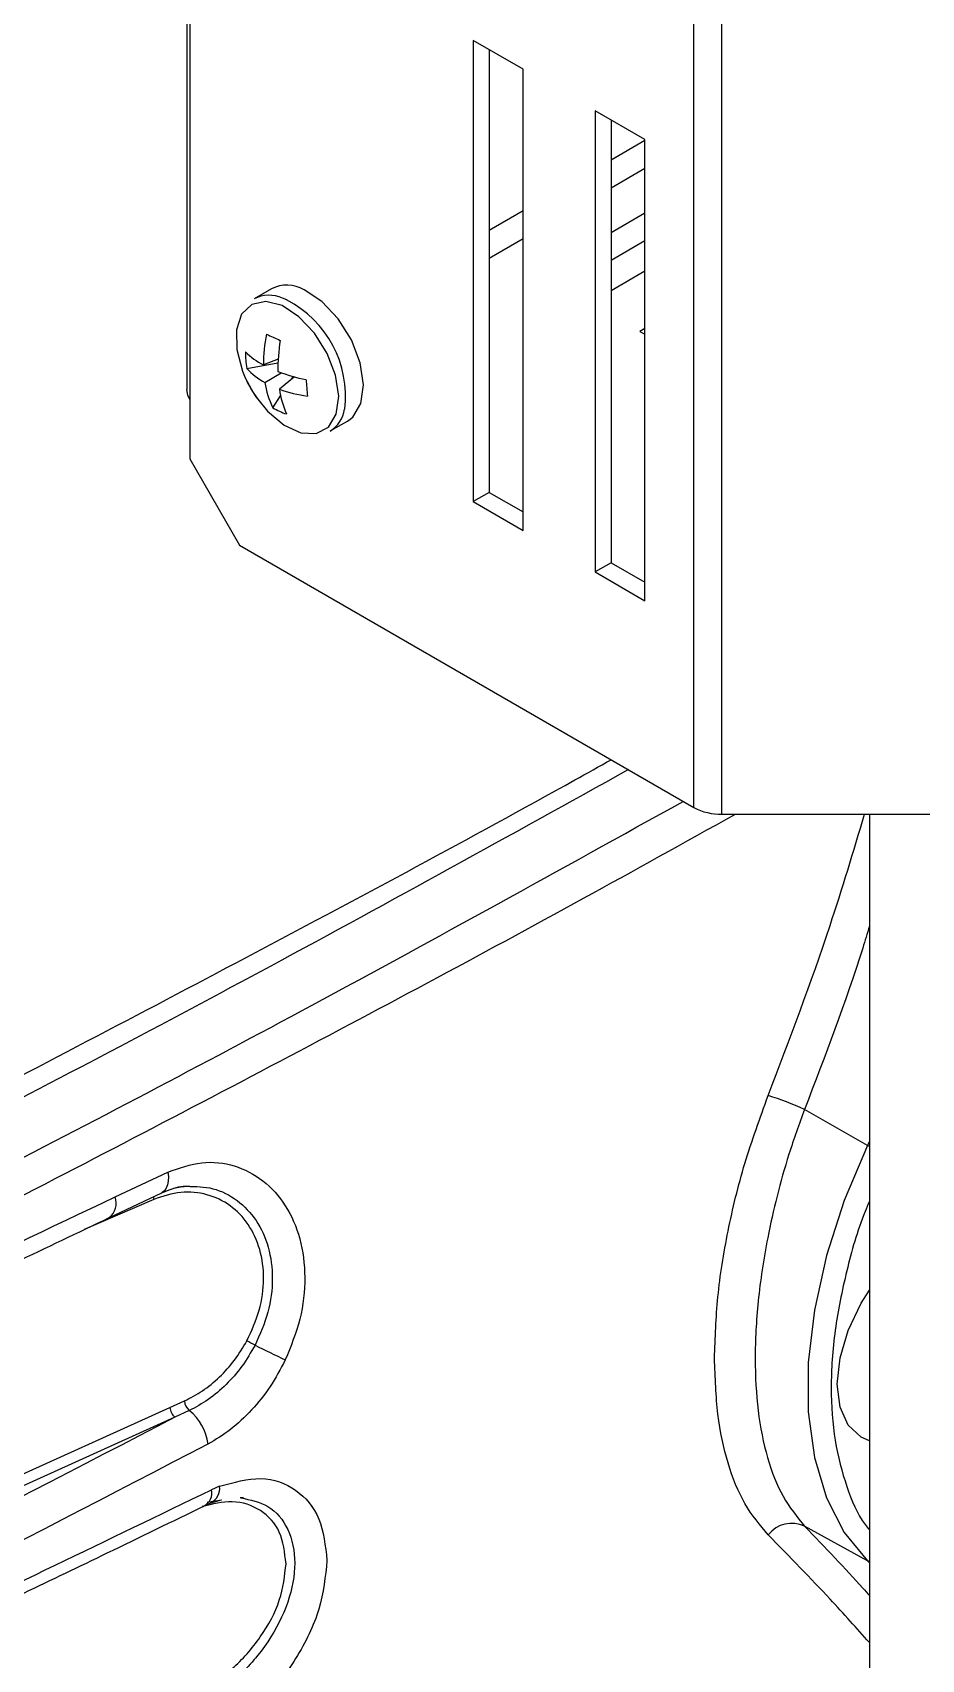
# Model space of a CAD drawing. Extents: x 2 to 136, y 1 to 99.
# Drawn here: x 13.738 to 15.312, y 9.552 to 12.432 of the extents above; entities that cross this region are included whole.
import ezdxf

# ---------------------------------------------------------------- set-up
doc = ezdxf.new("R2010")
doc.units = 0
doc.header["$MEASUREMENT"] = 0
doc.layers.add('OBJECT', color=7, linetype='CONTINUOUS')

msp = doc.modelspace()

# ---------------------------------------------------------------- linework, layer by layer
at = {"layer": 'OBJECT'}
for p, q in [((14.0166, 17.0056), (14.0166, 11.6777)), ((14.0115, 16.9811), (14.0115, 11.8001)), ((14.9094, 11.0602), (14.9094, 16.5923)), ((14.9589, 11.0484), (14.9589, 16.5804)), ((14.5187, 12.4183), (14.5187, 11.6018)), ((14.607, 12.3673), (14.5187, 12.4183)), ((14.5469, 12.402), (14.5469, 11.6181)), ((14.607, 11.5507), (14.607, 12.3673)), ((14.7343, 12.2938), (14.7343, 11.4773)), ((14.8227, 12.2428), (14.7343, 12.2938)), ((14.7626, 12.2775), (14.7626, 11.4936)), ((14.8227, 11.4262), (14.8227, 12.2428)), ((14.8227, 12.241), (14.7626, 12.2063)), ((14.7626, 12.1573), (14.8227, 12.192)), ((14.607, 12.1165), (14.5469, 12.0818)), ((14.8227, 12.1124), (14.7626, 12.0777)), ((14.5469, 12.0328), (14.607, 12.0675)), ((14.8227, 12.0634), (14.7626, 12.0287)), ((14.7626, 11.9756), (14.8227, 12.0103)), ((14.1612, 11.9783), (14.1306, 11.9606)), ((14.1883, 11.959), (14.1809, 11.962)), ((14.8227, 11.9083), (14.8139, 11.9032)), ((14.8139, 11.9032), (14.8227, 11.8981)), ((14.1179, 11.8376), (14.1729, 11.8473)), ((14.1732, 11.8539), (14.147, 11.844)), ((14.1497, 11.8127), (14.1786, 11.83)), ((14.2019, 11.8227), (14.1755, 11.8008)), ((14.1977, 11.8192), (14.2003, 11.8231)), ((14.1637, 11.768), (14.1776, 11.789)), ((14.2656, 11.7268), (14.2962, 11.7445)), ((14.0166, 11.6777), (14.105, 11.5246)), ((14.5469, 11.6181), (14.5187, 11.6018)), ((14.5469, 11.6181), (14.607, 11.5834)), ((14.5187, 11.6018), (14.607, 11.5507)), ((14.105, 11.5246), (14.9094, 11.0602)), ((14.7626, 11.4936), (14.7343, 11.4773)), ((14.7626, 11.4936), (14.8227, 11.4589)), ((14.7343, 11.4773), (14.8227, 11.4262)), ((14.9589, 11.0484), (15.5634, 11.0484)), ((15.2201, 11.0484), (15.2201, 9.425)), ((15.2166, 10.4619), (15.1053, 10.5258)), ((15.2201, 10.4693), (15.2166, 10.4619)), ((15.2201, 10.46), (15.2166, 10.4619)), ((13.8847, 10.3708), (13.978, 10.4148)), ((13.8737, 10.3339), (13.9672, 10.3781)), ((13.9528, 10.3663), (13.8547, 10.3236)), ((13.8547, 10.3236), (13.8296, 10.3129)), ((11.9109, 9.0633), (13.9815, 9.9979)), ((13.9815, 9.9979), (14.0073, 10.0095)), ((13.9904, 9.9806), (11.9199, 9.046)), ((14.0159, 9.9924), (13.9904, 9.9806)), ((14.0694, 9.8586), (14.0553, 9.8523)), ((14.0434, 9.8243), (14.0541, 9.8291)), ((14.0476, 9.8304), (14.0728, 9.8346)), ((14.0541, 9.8291), (14.0728, 9.8346)), ((14.1058, 9.8385), (14.112, 9.8386)), ((15.2166, 9.7266), (15.1053, 9.7877)), ((15.2201, 9.7251), (15.2166, 9.7266)), ((15.2166, 9.7266), (15.2201, 9.7232))]:
    msp.add_line(p, q, dxfattribs=at)
at = {"layer": 'OBJECT', "flags": 128}
for points in [[(14.1801, 11.9487), (14.1512, 11.9562), (14.1265, 11.951), (14.1085, 11.9336), (14.0994, 11.9059), (14.1, 11.871), (14.1103, 11.8326), (14.115, 11.8212)], [(14.2962, 11.7445), (14.3052, 11.7513), (14.3196, 11.7752), (14.3242, 11.8085), (14.3184, 11.8475), (14.3029, 11.888), (14.2793, 11.9256), (14.2503, 11.9563), (14.219, 11.9767)], [(14.137, 11.783), (14.1545, 11.7618), (14.1837, 11.7371), (14.2135, 11.7234), (14.2407, 11.7222), (14.2624, 11.7337), (14.2761, 11.7565), (14.2805, 11.7883), (14.2749, 11.8255), (14.2602, 11.8641), (14.2377, 11.9), (14.21, 11.9292), (14.1801, 11.9487), (14.1801, 11.9487)], [(14.115, 11.8212), (14.1291, 11.7948), (14.137, 11.783)], [(14.0166, 11.7828), (14.0132, 11.79), (14.0115, 11.8001)], [(15.2166, 10.4619), (15.1756, 10.3646), (15.1441, 10.2668), (15.1227, 10.1704), (15.1119, 10.0775), (15.1119, 9.99), (15.1227, 9.9096), (15.1441, 9.8379), (15.1756, 9.7765), (15.2166, 9.7266)], [(13.978, 10.4148), (13.9789, 10.4066), (13.9787, 10.3989), (13.9775, 10.3921), (13.9752, 10.3863), (13.972, 10.3818), (13.9679, 10.3785), (13.9672, 10.3781)], [(15.2201, 9.9389), (15.2057, 9.9452), (15.1826, 9.9666), (15.1681, 9.9987), (15.1631, 10.0393), (15.1681, 10.0856), (15.1826, 10.1345), (15.2057, 10.1826), (15.2201, 10.2055)]]:
    msp.add_lwpolyline(points, dxfattribs=at)
at = {"layer": 'OBJECT'}
for centre, radius, start, end in [((14.1887, 11.9261), 0.059, 59.0778, 117.7077), ((14.1572, 11.9106), 0.0566, 65.2024, 118.0264), ((14.1014, 11.7887), 0.1911, 352.9458, 62.9613), ((14.3972, 11.8452), 0.2502, 167.7424, 180.2677), ((15.4204, 14.6321), 3.0135, 245.1213, 245.6251), ((14.4813, 11.8376), 0.3085, 170.7438, 181.011), ((14.2106, 11.9653), 0.137, 225.9773, 242.3493), ((14.269, 11.8652), 0.1537, 179.3668, 190.3264), ((14.3163, 11.9119), 0.2208, 204.276, 215.7186), ((14.2086, 11.9206), 0.123, 222.4418, 241.3482), ((14.306, 11.8375), 0.1583, 189.0105, 206.0147), ((14.2876, 12.1335), 0.3224, 249.151, 258.3889), ((15.2819, 11.8927), 1.0619, 184.0547, 185.6385), ((14.3474, 11.8256), 0.1737, 188.2006, 203.2735), ((14.2604, 12.0351), 0.2492, 250.0762, 261.869), ((14.2283, 11.877), 0.1267, 239.3692, 251.3771), ((14.2339, 11.7754), 0.058, 302.9932, 349.8882), ((14.9569, 11.1493), 0.101, 241.9599, 271.1435), ((14.8378, 9.9173), 0.6647, 66.2701, 72.2065), ((13.8542, 10.3597), 0.0324, 307.7223, 20.0005), ((13.9698, 10.3694), 0.0172, 173.6529, 190.27), ((13.8461, 9.5917), 0.5904, 61.003, 62.5876), ((20.8095, 23.7835), 15.2185, 243.9754, 244.19972), ((14.0086, 10.0009), 0.0273, 186.2972, 228.2305), ((14.0346, 10.0125), 0.0275, 186.2695, 227.0522), ((13.9607, 9.9226), 0.089, 6.7591, 51.6737), ((14.0295, 9.8468), 0.0264, 299.1315, 11.9274), ((14.0404, 9.855), 0.0293, 297.5373, 7.1433), ((15.0826, 9.7404), 0.0525, 64.3881, 142.4548)]:
    msp.add_arc(centre, radius, start, end, dxfattribs=at)
for points, knots in [([(9.9322, 12.3504), (10.2778, 12.5935), (10.9691, 13.0798), (12.0106, 13.7654), (13.0249, 14.4034), (13.6925, 14.7935), (14.0115, 14.9799)], [0, 0, 0, 0, 0.255394, 0.510845, 0.766264, 1, 1, 1, 1]), ([(14.0115, 14.9571), (13.8433, 14.8595), (13.4756, 14.6462), (12.9103, 14.3038), (12.3102, 13.9297), (11.7059, 13.5406), (11.1034, 13.1403), (10.5153, 12.7385), (10.1315, 12.4669), (9.9433, 12.3336)], [0, 0, 0, 0, 0.123528, 0.270146, 0.415672, 0.565188, 0.715491, 0.860428, 1, 1, 1, 1]), ([(11.8027, 9.642), (11.9951, 9.7327), (12.387, 9.9172), (12.9756, 10.2061), (13.5611, 10.5024), (14.1374, 10.8047), (14.5348, 11.0174), (14.7414, 11.1329), (14.7628, 11.1448)], [0, 0, 0, 0, 0.1891529, 0.3851663, 0.5880463, 0.7814733, 0.977427, 1, 1, 1, 1]), ([(14.7933, 11.1272), (14.5831, 11.0107), (14.0004, 10.6875), (13.0113, 10.1806), (12.2169, 9.8023), (11.82, 9.6133)], [0, 0, 0, 0, 0.2201851, 0.6104297, 1, 1, 1, 1]), ([(11.8425, 9.5209), (12.2479, 9.7136), (13.0594, 10.0993), (14.0735, 10.6182), (14.6721, 10.95), (14.8905, 11.0711)], [0, 0, 0, 0, 0.388118, 0.776745, 1, 1, 1, 1]), ([(11.8731, 9.4688), (12.062, 9.5574), (12.4463, 9.7376), (13.0232, 10.0193), (13.5971, 10.3081), (14.1627, 10.6025), (14.622, 10.8477), (14.8933, 10.9986), (14.9828, 11.0484)], [0, 0, 0, 0, 0.176451, 0.3589388, 0.5474679, 0.7276616, 0.9101702, 1, 1, 1, 1]), ([(15.0409, 10.5502), (15.0789, 10.65), (15.1413, 10.8141), (15.1919, 10.9824), (15.2117, 11.0484)], [0, 0, 0, 0, 0.608137, 1, 1, 1, 1]), ([(15.2201, 10.85), (15.2162, 10.8371), (15.1828, 10.7273), (15.1416, 10.6203), (15.1053, 10.5258)], [0, 0, 0, 0, 0.117018, 1, 1, 1, 1]), ([(14.9459, 10.0851), (14.9471, 10.1209), (14.9494, 10.1925), (14.9683, 10.3097), (14.9973, 10.4302), (15.0264, 10.5102), (15.0409, 10.5502)], [0, 0, 0, 0, 0.249549, 0.499968, 0.749833, 1, 1, 1, 1]), ([(15.1053, 10.5258), (15.0957, 10.4994), (15.0773, 10.4483), (15.0559, 10.372), (15.0361, 10.2842), (15.0216, 10.1865), (15.0162, 10.0834), (15.0214, 9.9897), (15.038, 9.9073), (15.065, 9.8375), (15.0919, 9.8043), (15.1053, 9.7877)], [0, 0, 0, 0, 0.0871593, 0.1683777, 0.2498715, 0.3771973, 0.4995656, 0.6219989, 0.7493523, 0.8747814, 1, 1, 1, 1]), ([(13.978, 10.4148), (13.9981, 10.4219), (14.0381, 10.4359), (14.0968, 10.4287), (14.1481, 10.4023), (14.1883, 10.3575), (14.2142, 10.2983), (14.2231, 10.229), (14.2152, 10.1541), (14.1956, 10.1061), (14.1859, 10.0821)], [0, 0, 0, 0, 0.125399, 0.250033, 0.374937, 0.500007, 0.625107, 0.75017, 0.875155, 1, 1, 1, 1]), ([(11.8752, 9.4597), (12.09, 9.5527), (12.5321, 9.7442), (13.2025, 10.0476), (13.6533, 10.2611), (13.8847, 10.3708)], [0, 0, 0, 0, 0.315, 0.648332, 1, 1, 1, 1]), ([(14.1179, 10.1158), (14.1261, 10.1337), (14.1426, 10.1696), (14.1497, 10.2263), (14.1429, 10.2789), (14.122, 10.3238), (14.0895, 10.3574), (14.0482, 10.377), (14.001, 10.3822), (13.9689, 10.3716), (13.9528, 10.3663)], [0, 0, 0, 0, 0.1248514, 0.2496703, 0.374509, 0.4994319, 0.6244738, 0.749587, 0.8746189, 1, 1, 1, 1]), ([(13.9669, 10.378), (13.9751, 10.3814), (13.9914, 10.3881), (14.0079, 10.3896), (14.0161, 10.3903)], [0, 0, 0, 0, 0.500585, 1, 1, 1, 1]), ([(13.9764, 10.3814), (13.9873, 10.3859), (13.9993, 10.3909), (14.0107, 10.3897), (14.0117, 10.3896)], [0, 0, 0, 0, 0.912322, 1, 1, 1, 1]), ([(14.0117, 10.3896), (14.0273, 10.3893), (14.0595, 10.3886), (14.1019, 10.3665), (14.1361, 10.3309), (14.158, 10.2829), (14.1653, 10.2267), (14.158, 10.166), (14.1409, 10.1274), (14.1323, 10.1081)], [0, 0, 0, 0, 0.135537, 0.279645, 0.423505, 0.567298, 0.711235, 0.855462, 1, 1, 1, 1]), ([(15.2201, 10.3628), (15.2175, 10.3568), (15.2002, 10.316), (15.1784, 10.2385), (15.1571, 10.1333), (15.1503, 10.0319), (15.1571, 9.9383), (15.1784, 9.8577), (15.2002, 9.8054), (15.2175, 9.7846), (15.2201, 9.7815)], [0, 0, 0, 0, 0.0268709, 0.1810548, 0.3394352, 0.5, 0.6605648, 0.8189452, 0.9731291, 1, 1, 1, 1]), ([(11.8651, 9.4216), (11.9277, 9.4485), (12.0402, 9.497), (12.1889, 9.5618), (12.3044, 9.6125), (12.4002, 9.6548), (12.58, 9.7345), (12.8062, 9.8361), (13.0717, 9.9572), (13.2399, 10.035), (13.3632, 10.0923), (13.4561, 10.1358), (13.5736, 10.191), (13.7159, 10.2584), (13.8186, 10.3076), (13.8741, 10.3341)], [0, 0, 0, 0, 0.091691, 0.164514, 0.218476, 0.261777, 0.30597, 0.484367, 0.5981, 0.703041, 0.737311, 0.783982, 0.843319, 0.915324, 1, 1, 1, 1]), ([(14.0073, 10.0095), (14.018, 10.0151), (14.0396, 10.0261), (14.0696, 10.0511), (14.0968, 10.0808), (14.1108, 10.1041), (14.1179, 10.1158)], [0, 0, 0, 0, 0.249686, 0.500038, 0.748854, 1, 1, 1, 1]), ([(14.1323, 10.1081), (14.1249, 10.0954), (14.1102, 10.0702), (14.0816, 10.0379), (14.05, 10.0107), (14.0272, 9.9985), (14.0159, 9.9924)], [0, 0, 0, 0, 0.2510338, 0.4998421, 0.7502371, 1, 1, 1, 1]), ([(14.1859, 10.0821), (14.1773, 10.066), (14.1602, 10.034), (14.1267, 9.9925), (14.0894, 9.9572), (14.0625, 9.9411), (14.049, 9.9331)], [0, 0, 0, 0, 0.251427, 0.50031, 0.75055, 1, 1, 1, 1]), ([(15.0409, 9.7724), (15.0264, 9.7897), (14.9972, 9.8245), (14.9683, 9.8975), (14.9494, 9.9835), (14.9471, 10.0512), (14.9459, 10.0851)], [0, 0, 0, 0, 0.250229, 0.500882, 0.749824, 1, 1, 1, 1]), ([(13.9904, 9.9806), (13.6534, 9.8059), (12.9793, 9.4566), (12.2823, 9.1237), (11.9338, 8.9572)], [0, 0, 0, 0, 0.499931, 1, 1, 1, 1]), ([(14.049, 9.9331), (13.7054, 9.7548), (13.0228, 9.4006), (12.3167, 9.0632), (11.9661, 8.8957)], [0, 0, 0, 0, 0.50338, 1, 1, 1, 1]), ([(11.9667, 8.889), (12.1296, 8.9606), (12.4652, 9.1081), (12.9762, 9.3404), (13.5106, 9.5891), (13.8706, 9.7631), (14.0553, 9.8523)], [0, 0, 0, 0, 0.22962, 0.472827, 0.72962, 1, 1, 1, 1]), ([(14.0694, 9.8586), (14.0945, 9.8655), (14.1446, 9.8793), (14.2073, 9.8559), (14.2511, 9.805), (14.2568, 9.7531), (14.2597, 9.7271)], [0, 0, 0, 0, 0.250566, 0.500351, 0.750175, 1, 1, 1, 1]), ([(11.9553, 8.8604), (12.0205, 8.8889), (12.1374, 8.9401), (12.292, 9.0087), (12.412, 9.0622), (12.5117, 9.1069), (12.6986, 9.1911), (12.9338, 9.2985), (13.2098, 9.4264), (13.3847, 9.5085), (13.5128, 9.5691), (13.6093, 9.615), (13.7315, 9.6733), (13.8793, 9.7445), (13.986, 9.7964), (14.0437, 9.8244)], [0, 0, 0, 0, 0.09169, 0.164513, 0.218477, 0.261778, 0.305972, 0.48437, 0.598102, 0.703044, 0.737312, 0.783982, 0.843318, 0.915323, 1, 1, 1, 1]), ([(14.1872, 9.7214), (14.1848, 9.7411), (14.1801, 9.7804), (14.1441, 9.8187), (14.0951, 9.836), (14.0568, 9.8268), (14.0386, 9.8224)], [0, 0, 0, 0, 0.255711, 0.511802, 0.768375, 1, 1, 1, 1]), ([(14.1072, 9.838), (14.1241, 9.8345), (14.1595, 9.8271), (14.1939, 9.7845), (14.2069, 9.7241), (14.194, 9.6529), (14.1578, 9.582), (14.104, 9.5184), (14.0615, 9.4915), (14.0402, 9.4781)], [0, 0, 0, 0, 0.1318821, 0.2764488, 0.4207996, 0.5651354, 0.7096775, 0.8546111, 1, 1, 1, 1]), ([(15.2201, 9.5817), (15.1976, 9.607), (15.1444, 9.6667), (15.0788, 9.7337), (15.0409, 9.7724)], [0, 0, 0, 0, 0.422778, 1, 1, 1, 1]), ([(15.1053, 9.7877), (15.1416, 9.7501), (15.1828, 9.7074), (15.2162, 9.6693), (15.2201, 9.6648)], [0, 0, 0, 0, 0.882983, 1, 1, 1, 1]), ([(14.0327, 9.4954), (14.0529, 9.5076), (14.0932, 9.532), (14.1441, 9.5905), (14.1801, 9.657), (14.1848, 9.7), (14.1872, 9.7214)], [0, 0, 0, 0, 0.250681, 0.500935, 0.750645, 1, 1, 1, 1]), ([(14.2597, 9.7271), (14.2568, 9.6987), (14.2511, 9.6418), (14.2073, 9.5521), (14.1446, 9.4712), (14.0945, 9.4358), (14.0694, 9.4181)], [0, 0, 0, 0, 0.24993, 0.499886, 0.749919, 1, 1, 1, 1])]:
    msp.add_open_spline(points, degree=3, knots=knots, dxfattribs=at)

doc.saveas('drawing.dxf')
